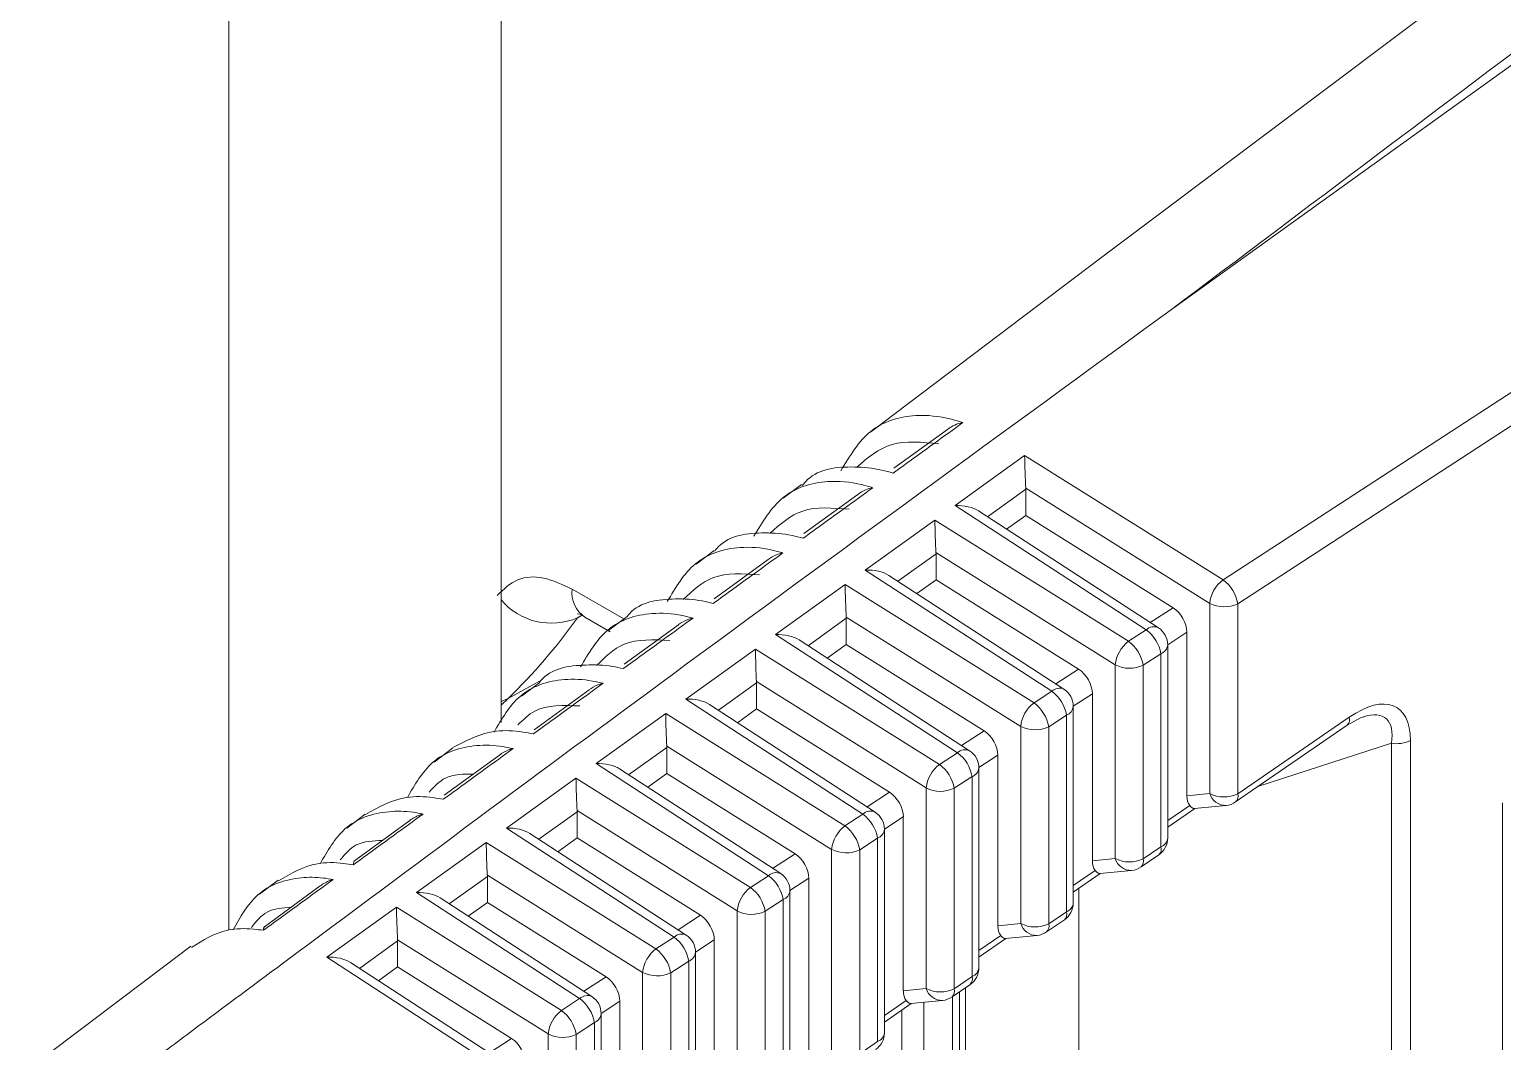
# Model space of a CAD drawing. Extents: x 2 to 136, y 1 to 99.
# Drawn here: x 10.62 to 11.34, y 80.982 to 81.477 of the extents above; entities that cross this region are included whole.
import ezdxf

# ---------------------------------------------------------------- set-up
doc = ezdxf.new("R2010")
doc.units = 0
doc.header["$MEASUREMENT"] = 0
doc.linetypes.add('SLD-Solid', pattern=[0])
doc.layers.add('OBJECT', color=7, linetype='CONTINUOUS')

msp = doc.modelspace()

# ---------------------------------------------------------------- linework, layer by layer
at = {"layer": 'OBJECT', "linetype": 'SLD-Solid', "lineweight": 15}
for p, q in [((10.85031, 88.17462), (10.85031, 81.13791)), ((10.71737, 88.09788), (10.71737, 81.03647)), ((11.17789, 81.33969), (11.38194, 81.48641)), ((11.5072, 81.40562), (11.20307, 81.20763)), ((11.21025, 81.19596), (11.51458, 81.39407)), ((11.06836, 81.28113), (11.04222, 81.26221)), ((11.07212, 81.24393), (11.10612, 81.26837)), ((11.10612, 81.26837), (11.20307, 81.20763)), ((10.99705, 81.25418), (10.98822, 81.2475)), ((11.10667, 81.25187), (11.08802, 81.23846)), ((11.10667, 81.25187), (11.10665, 81.25246)), ((11.19655, 81.19613), (11.10665, 81.25246)), ((11.10667, 81.25187), (11.10667, 81.23911)), ((11.02459, 81.24934), (10.99829, 81.23029)), ((11.16553, 81.18319), (11.07212, 81.24393)), ((11.02828, 81.2124), (11.06227, 81.23685)), ((11.06227, 81.23685), (11.15689, 81.17757)), ((11.17147, 81.18419), (11.08362, 81.24132)), ((11.10667, 81.23911), (11.09733, 81.2324)), ((11.17867, 81.194), (11.10667, 81.23911)), ((10.95445, 81.22196), (10.94559, 81.21526)), ((10.98082, 81.21753), (10.95438, 81.19836)), ((11.06283, 81.22034), (11.04417, 81.20693)), ((11.06283, 81.22034), (11.06281, 81.22093)), ((11.15037, 81.16607), (11.06281, 81.22093)), ((11.06283, 81.22034), (11.06283, 81.20758)), ((11.1194, 81.15316), (11.02828, 81.2124)), ((11.12534, 81.15416), (11.03977, 81.20979)), ((11.06283, 81.20758), (11.05349, 81.20087)), ((11.13249, 81.16394), (11.06283, 81.20758)), ((10.88508, 81.20309), (10.91028, 81.18855)), ((10.98444, 81.18088), (11.01843, 81.20533)), ((11.01843, 81.20533), (11.11072, 81.14751)), ((11.16753, 81.18675), (11.17867, 81.194)), ((11.19655, 81.10319), (11.19655, 81.19613)), ((11.21025, 81.19596), (11.21025, 81.10302)), ((10.8913, 81.18936), (10.90369, 81.18221)), ((10.91185, 81.18974), (10.90295, 81.18301)), ((10.93706, 81.18568), (10.91045, 81.16638)), ((11.01899, 81.18882), (11.00033, 81.17541)), ((11.01899, 81.18882), (11.01897, 81.18941)), ((11.1042, 81.13601), (11.01897, 81.18941)), ((11.01899, 81.18882), (11.01899, 81.17606)), ((11.07326, 81.12313), (10.98444, 81.18088)), ((11.15689, 81.17757), (11.16553, 81.18319)), ((11.18539, 81.18203), (11.17602, 81.17593)), ((11.18539, 81.10208), (11.18539, 81.18203)), ((10.9406, 81.14936), (10.97459, 81.1738)), ((10.97459, 81.1738), (11.06454, 81.11745)), ((11.0792, 81.12413), (10.99593, 81.17827)), ((11.01899, 81.17606), (11.00965, 81.16935)), ((11.08631, 81.13388), (11.01899, 81.17606)), ((11.17271, 81.17152), (11.16407, 81.1659)), ((11.17271, 81.0772), (11.17271, 81.17152)), ((11.17602, 81.08149), (11.17602, 81.17581)), ((11.1214, 81.15672), (11.13249, 81.16394)), ((11.15037, 81.07144), (11.15037, 81.16607)), ((11.16407, 81.1659), (11.16407, 81.07126)), ((10.86917, 81.15816), (10.85377, 81.14969)), ((10.86924, 81.15752), (10.8603, 81.15076)), ((10.97515, 81.15729), (10.95649, 81.14388)), ((10.97515, 81.15729), (10.97513, 81.15788)), ((11.05802, 81.10595), (10.97513, 81.15788)), ((10.97515, 81.15729), (10.97515, 81.14453)), ((10.85031, 81.14818), (10.85377, 81.14969)), ((10.85377, 81.14969), (10.85031, 81.14636)), ((10.89329, 81.15381), (10.86651, 81.13437)), ((11.11072, 81.14751), (11.1194, 81.15316)), ((11.13922, 81.15197), (11.12989, 81.1459)), ((11.13922, 81.07032), (11.13922, 81.15197)), ((11.02713, 81.09309), (10.9406, 81.14936)), ((11.03307, 81.09409), (10.95209, 81.14674)), ((10.97515, 81.14453), (10.96581, 81.13782)), ((11.04014, 81.10382), (10.97515, 81.14453)), ((11.12989, 81.04976), (11.12989, 81.14578)), ((10.89676, 81.11783), (10.93075, 81.14228)), ((10.93075, 81.14228), (11.01836, 81.08739)), ((11.1042, 81.03968), (11.1042, 81.13601)), ((11.12657, 81.14148), (11.11789, 81.13583)), ((11.11789, 81.13583), (11.11789, 81.0395)), ((11.12657, 81.04547), (11.12657, 81.14148)), ((11.20923, 81.09907), (11.26373, 81.13656)), ((11.26475, 81.1405), (11.21025, 81.10302)), ((11.26365, 81.1365), (11.26373, 81.13656)), ((11.07527, 81.12669), (11.08631, 81.13388)), ((11.29459, 81.12906), (11.29459, 80.44158)), ((10.82663, 81.12529), (10.81766, 81.1185)), ((10.84953, 81.12191), (10.82257, 81.10232)), ((10.9313, 81.12577), (10.91265, 81.11236)), ((10.9313, 81.12577), (10.93129, 81.12636)), ((11.01184, 81.07589), (10.93129, 81.12636)), ((10.9313, 81.12577), (10.9313, 81.11301)), ((11.06454, 81.11745), (11.07326, 81.12313)), ((11.09304, 81.12191), (11.08375, 81.11586)), ((11.09304, 81.03856), (11.09304, 81.12191)), ((11.22052, 81.10684), (11.28532, 81.12777)), ((11.28532, 80.4403), (11.28532, 81.12777)), ((10.98099, 81.06306), (10.89676, 81.11783)), ((10.98693, 81.06406), (10.90825, 81.11522)), ((11.08375, 81.01804), (11.08375, 81.11574)), ((10.85292, 81.08631), (10.88691, 81.11075)), ((10.88691, 81.11075), (10.97219, 81.05733)), ((10.9313, 81.11301), (10.92197, 81.1063)), ((10.99396, 81.07376), (10.9313, 81.11301)), ((11.08044, 81.11145), (11.07172, 81.10577)), ((11.08044, 81.01374), (11.08044, 81.11145)), ((11.02913, 81.09665), (11.04014, 81.10382)), ((11.05802, 81.00792), (11.05802, 81.10595)), ((11.07172, 81.10577), (11.07172, 81.00775)), ((11.18539, 81.10208), (11.19655, 81.10319)), ((10.78399, 81.09304), (10.77501, 81.08625)), ((10.88746, 81.09425), (10.86881, 81.08083)), ((10.88746, 81.09425), (10.88745, 81.09483)), ((10.96567, 81.04582), (10.88745, 81.09483)), ((10.88746, 81.09425), (10.88746, 81.08149)), ((11.01836, 81.08739), (11.02713, 81.09309)), ((11.17602, 81.08998), (11.18677, 81.09737)), ((11.17602, 81.08674), (11.18925, 81.09583)), ((11.18904, 81.09581), (11.20455, 81.09736)), ((11.33963, 80.51884), (11.33963, 81.09858)), ((10.80577, 81.08998), (10.77863, 81.07024)), ((10.93486, 81.03303), (10.85292, 81.08631)), ((11.04686, 81.09185), (11.03762, 81.08583)), ((11.03762, 80.98631), (11.03762, 81.08571)), ((11.04686, 81.00681), (11.04686, 81.09185)), ((10.80908, 81.05478), (10.84307, 81.07923)), ((10.84307, 81.07923), (10.92601, 81.02726)), ((10.9408, 81.03403), (10.86441, 81.08369)), ((10.88746, 81.08149), (10.87813, 81.07477)), ((10.94778, 81.0437), (10.88746, 81.08149)), ((11.03431, 81.08142), (11.02554, 81.07571)), ((11.03431, 80.98202), (11.03431, 81.08142)), ((10.983, 81.06662), (10.99396, 81.07376)), ((11.01184, 80.97616), (11.01184, 81.07589)), ((11.02554, 81.07571), (11.02554, 80.97599)), ((11.13922, 81.07032), (11.15037, 81.07144)), ((11.16305, 81.06731), (11.17169, 81.07325)), ((11.16407, 81.07126), (11.17271, 81.0772)), ((10.84362, 81.06272), (10.84361, 81.06331)), ((10.91949, 81.01576), (10.84361, 81.06331)), ((11.12989, 81.05825), (11.14059, 81.06562)), ((11.12989, 81.05501), (11.14307, 81.06407)), ((11.14286, 81.06405), (11.15838, 81.0656)), ((10.74135, 81.06079), (10.73237, 81.054)), ((10.76201, 81.05802), (10.73469, 81.03812)), ((10.84362, 81.06272), (10.82497, 81.04931)), ((10.84362, 81.06272), (10.84362, 81.04996)), ((10.97219, 81.05733), (10.98099, 81.06306)), ((11.00069, 81.06179), (10.99148, 81.0558)), ((11.00069, 80.97505), (11.00069, 81.06179)), ((11.13261, 81.05688), (11.13261, 80.53687)), ((10.88872, 81.00299), (10.80908, 81.05478)), ((10.89467, 81.00399), (10.82057, 81.05217)), ((10.84362, 81.04996), (10.83429, 81.04325)), ((10.90161, 81.01363), (10.84362, 81.04996)), ((10.98817, 81.05138), (10.97936, 81.04565)), ((10.98817, 80.95029), (10.98817, 81.05138)), ((10.99148, 80.95458), (10.99148, 81.05568)), ((10.76524, 81.02326), (10.79923, 81.0477)), ((10.79923, 81.0477), (10.87983, 80.9972)), ((10.93686, 81.03659), (10.94778, 81.0437)), ((10.96567, 80.9444), (10.96567, 81.04582)), ((10.97936, 81.04565), (10.97936, 80.94423)), ((11.11789, 81.0395), (11.12657, 81.04547)), ((11.09304, 81.03856), (11.1042, 81.03968)), ((11.11687, 81.03556), (11.12555, 81.04152)), ((10.69871, 81.02855), (10.6199, 80.96894)), ((10.79978, 81.0312), (10.78113, 81.01778)), ((10.79978, 81.0312), (10.79977, 81.03178)), ((10.87331, 80.9857), (10.79977, 81.03178)), ((10.79978, 81.0312), (10.79978, 81.01844)), ((10.92601, 81.02726), (10.93486, 81.03303)), ((10.95451, 81.03173), (10.94535, 81.02576)), ((10.95451, 80.94329), (10.95451, 81.03173)), ((11.08375, 81.02652), (11.09442, 81.03386)), ((11.08375, 81.02328), (11.09689, 81.03232)), ((11.09668, 81.03229), (11.1122, 81.03384)), ((10.84259, 80.97296), (10.76524, 81.02326)), ((10.84853, 80.97396), (10.77673, 81.02065)), ((10.94204, 81.02135), (10.93319, 81.01559)), ((10.94204, 80.91856), (10.94204, 81.02135)), ((10.94535, 80.92285), (10.94535, 81.02564)), ((10.79978, 81.01844), (10.79045, 81.01173)), ((10.85543, 80.98357), (10.79978, 81.01844)), ((10.89073, 81.00655), (10.90161, 81.01363)), ((10.91949, 80.91265), (10.91949, 81.01576)), ((10.93319, 81.01559), (10.93319, 80.91247)), ((11.07172, 81.00775), (11.08044, 81.01374)), ((11.04686, 81.00681), (11.05802, 81.00792)), ((11.0707, 81.0038), (11.07942, 81.0098)), ((11.07431, 80.49374), (11.07431, 81.00628)), ((11.07724, 80.49903), (11.07724, 81.0083)), ((10.87983, 80.9972), (10.88872, 81.00299)), ((10.90833, 81.00167), (10.89921, 80.99573)), ((10.90833, 80.91153), (10.90833, 81.00167)), ((11.03762, 80.9948), (11.04824, 81.0021)), ((11.03762, 80.99155), (11.05071, 81.00056)), ((11.05051, 81.00054), (11.06602, 81.00209)), ((11.05688, 80.50061), (11.05688, 81.00117)), ((11.07096, 81.00398), (11.07096, 80.49228)), ((10.8959, 80.99132), (10.88701, 80.98553)), ((10.8959, 80.88683), (10.8959, 80.99132)), ((10.89921, 80.89112), (10.89921, 80.99561)), ((11.04612, 80.9974), (11.04612, 80.53946)), ((10.87331, 80.88089), (10.87331, 80.9857)), ((10.88701, 80.98553), (10.88701, 80.88071)), ((10.84459, 80.97652), (10.85543, 80.98357)), ((11.02554, 80.97599), (11.03431, 80.98202))]:
    msp.add_line(p, q, dxfattribs=at)
at = {"layer": 'OBJECT', "linetype": 'SLD-Solid', "lineweight": 15, "flags": 128}
for points in [[(11.31295, 81.49234), (11.14323, 81.36473), (11.03085, 81.27974)], [(11.26373, 81.13656), (11.27057, 81.14029), (11.27198, 81.14063)]]:
    msp.add_lwpolyline(points, dxfattribs=at)
at = {"layer": 'OBJECT', "linetype": 'SLD-Solid', "lineweight": 15}
for centre, radius, start, end in [((11.21292, 81.19445), 0.01645, 126.76459, 174.14507), ((11.19206, 81.19281), 0.01846, 9.79933, 53.37641), ((10.8994, 81.2013), 0.01443, 172.85696, 235.83082), ((10.8749, 81.21881), 0.03235, 220.51695, 293.12435), ((11.20358, 81.20995), 0.0155, 243.05464, 295.48892), ((10.65875, 81.35158), 0.2807, 314.00793, 324.61972), ((10.88689, 81.18472), 0.00638, 46.07028, 83.5871), ((11.16922, 81.17943), 0.00527, 64.69447, 134.42262), ((11.15452, 81.16838), 0.01846, 9.79966, 53.37752), ((11.16602, 81.17581), 0.01, 0, 56.96766), ((11.16674, 81.16439), 0.01645, 126.76781, 174.14287), ((11.14588, 81.16275), 0.01846, 9.79966, 53.37752), ((11.17088, 81.17635), 0.00517, 290.7046, 353.98537), ((11.1574, 81.17989), 0.0155, 243.05513, 295.48896), ((11.12308, 81.1494), 0.00527, 64.69222, 134.42777), ((11.10838, 81.13834), 0.01846, 9.79975, 53.37543), ((11.11989, 81.14578), 0.01, 0, 56.96766), ((11.12056, 81.13433), 0.01645, 126.76361, 174.14604), ((11.0997, 81.13269), 0.01846, 9.80052, 53.37418), ((11.12475, 81.14632), 0.00516, 290.68948, 354.00049), ((11.11122, 81.14983), 0.0155, 243.05411, 295.48896), ((11.26102, 81.13937), 0.00391, 314.04048, 16.9415), ((11.28791, 81.14319), 0.01563, 260.45171, 295.31605), ((11.07695, 81.11936), 0.00527, 64.68596, 134.42954), ((11.06225, 81.10831), 0.01846, 9.80102, 53.37416), ((11.07375, 81.11574), 0.01, 0, 56.96766), ((11.07439, 81.10427), 0.01645, 126.76593, 174.14475), ((11.05353, 81.10263), 0.01846, 9.80022, 53.37696), ((11.07862, 81.11628), 0.00516, 290.68948, 354.00049), ((11.06505, 81.11977), 0.0155, 243.05513, 295.48896), ((11.20358, 81.11701), 0.0155, 243.05464, 295.48892), ((11.20442, 81.10558), 0.00822, 196.86417, 270.95863), ((11.20651, 81.10188), 0.00391, 314.03896, 16.94302), ((11.03082, 81.08933), 0.00527, 64.69944, 134.42214), ((11.01612, 81.07828), 0.01846, 9.79839, 53.37879), ((11.02762, 81.08571), 0.01, 0, 56.96766), ((11.20356, 81.10731), 0.01, 275.70072, 304.51809), ((11.02821, 81.07421), 0.01645, 126.76361, 174.14604), ((11.00735, 81.07257), 0.01846, 9.80084, 53.37386), ((11.03248, 81.08625), 0.00516, 290.68969, 354.00221), ((11.16602, 81.08149), 0.01, 304.51809, 0), ((11.17102, 81.08193), 0.00502, 289.64801, 355.04197), ((11.01887, 81.08971), 0.0155, 243.05493, 295.48814), ((11.1574, 81.08526), 0.0155, 243.05513, 295.48896), ((11.15824, 81.07382), 0.00822, 196.86952, 270.95372), ((11.16033, 81.07012), 0.00391, 314.03682, 16.94036), ((11.16897, 81.07606), 0.00391, 314.0429, 16.93428), ((10.98468, 81.0593), 0.00527, 64.694, 134.42149), ((10.98148, 81.05568), 0.01, 0, 56.96766), ((11.15738, 81.07555), 0.01, 275.70072, 304.51809), ((10.98203, 81.04415), 0.01645, 126.76503, 174.14565), ((10.96117, 81.04251), 0.01846, 9.79916, 53.37754), ((10.96998, 81.04824), 0.01846, 9.80102, 53.37416), ((10.98635, 81.05622), 0.00517, 290.70622, 353.98375), ((11.11989, 81.04976), 0.01, 304.51809, 0), ((11.12489, 81.0502), 0.00502, 289.63026, 355.05972), ((10.97269, 81.05965), 0.0155, 243.05452, 295.49006), ((11.12284, 81.04433), 0.00391, 314.04177, 16.9419), ((10.93855, 81.02926), 0.00527, 64.69025, 134.42974), ((11.11122, 81.0535), 0.0155, 243.05411, 295.48896), ((11.11206, 81.04206), 0.00822, 196.86757, 270.95537), ((11.11121, 81.04379), 0.01, 275.70072, 304.51809), ((11.11416, 81.03836), 0.00391, 314.04048, 16.9415), ((10.93586, 81.01409), 0.01645, 126.76534, 174.14534), ((10.91499, 81.01245), 0.01846, 9.80102, 53.37416), ((10.92384, 81.01821), 0.01846, 9.79975, 53.37543), ((10.93535, 81.02564), 0.01, 0, 56.96766), ((10.94021, 81.02618), 0.00516, 290.68948, 354.00049), ((10.92652, 81.02959), 0.0155, 243.05525, 295.48782), ((11.07375, 81.01804), 0.01, 304.51809, 0), ((11.0767, 81.0126), 0.00391, 314.0389, 16.94308), ((11.07876, 81.01847), 0.00501, 289.6277, 355.06228), ((11.06505, 81.02174), 0.0155, 243.05513, 295.48896), ((11.06589, 81.0103), 0.00822, 196.86777, 270.95517), ((11.06798, 81.00661), 0.00391, 314.0429, 16.93428), ((10.89241, 80.99923), 0.00527, 64.69514, 134.42194), ((10.87771, 80.98817), 0.01847, 9.80444, 53.37274), ((10.88922, 80.99561), 0.01, 0, 56.96766), ((11.06503, 81.01204), 0.01, 275.70072, 304.51809), ((10.88968, 80.98402), 0.01645, 126.76488, 174.14476), ((10.86882, 80.98239), 0.01846, 9.79789, 53.37881), ((10.89408, 80.99615), 0.00516, 290.69105, 354.00084), ((10.88034, 80.99952), 0.0155, 243.054, 295.4901), ((11.02762, 80.98631), 0.01, 304.51809, 0), ((11.03262, 80.98674), 0.00501, 289.62932, 355.06258)]:
    msp.add_arc(centre, radius, start, end, dxfattribs=at)
for centre, major_axis, ratio, start_param, end_param in [((15.6818, 82.68771), (13.53481, 9.64878), 0.094709, 1.826303, 1.841815), ((11.10661, 81.26099), (-0.00038, 0.01204), 0.026825, 0.909765, 2.358101), ((11.07261, 81.23655), (0.01403, 0.00033), 0.527029, 0.656435, 1.593412), ((11.06277, 81.22947), (-0.00038, 0.01204), 0.026825, 0.909765, 2.358101), ((11.02877, 81.20502), (0.01403, 0.00033), 0.527029, 0.656435, 1.593412), ((11.01892, 81.19794), (-0.00038, 0.01204), 0.026825, 0.909765, 2.358101), ((11.17825, 81.18602), (-0.00503, 0.00865), 0.586689, 3.931682, 5.443764), ((10.98493, 81.1735), (0.01403, 0.00033), 0.527029, 0.656435, 1.593412), ((10.97508, 81.16642), (-0.00038, 0.01204), 0.026825, 0.909765, 2.358101), ((11.13207, 81.15596), (-0.00503, 0.00865), 0.586689, 3.931682, 5.443764), ((11.25913, 81.09864), (0.02883, 0.04658), 0.44344, 5.661566, 7.073092), ((10.94109, 81.14197), (0.01403, 0.00033), 0.527029, 0.656435, 1.593412), ((11.25244, 81.10293), (0.03016, 0.037), 0.376374, 5.707099, 6.809954), ((10.93124, 81.13489), (-0.00038, 0.01204), 0.026825, 0.909765, 2.358101), ((11.08589, 81.1259), (-0.00503, 0.00865), 0.586689, 3.931682, 5.443764), ((10.89725, 81.11045), (0.01403, 0.00033), 0.527029, 0.656435, 1.593412), ((10.8874, 81.10337), (-0.00038, 0.01204), 0.026825, 0.909765, 2.358101), ((11.03972, 81.09584), (-0.00503, 0.00865), 0.586689, 3.931682, 5.443764), ((11.19284, 81.10624), (0.00469, 0.00996), 0.580588, 2.252663, 2.870395), ((11.1857, 81.10553), (-0.00354, 0.00967), 0.277978, 2.464247, 3.212889), ((10.85341, 81.07892), (0.01403, 0.00033), 0.527029, 0.656435, 1.593412), ((10.84356, 81.07184), (-0.00038, 0.01204), 0.026825, 0.909765, 2.358101), ((10.99354, 81.06578), (-0.00503, 0.00865), 0.586689, 3.931682, 5.443764), ((11.14666, 81.07448), (0.00469, 0.00996), 0.580588, 2.252663, 2.870395), ((11.13952, 81.07377), (-0.00354, 0.00967), 0.277978, 2.464247, 3.212889), ((10.80957, 81.0474), (0.01403, 0.00033), 0.527029, 0.656435, 1.593412), ((10.79972, 81.04032), (-0.00038, 0.01204), 0.026825, 0.909765, 2.358101), ((10.94736, 81.03572), (-0.00503, 0.00865), 0.586689, 3.931682, 5.443764), ((11.10049, 81.04272), (0.00469, 0.00996), 0.580588, 2.252663, 2.870395), ((11.09334, 81.04201), (-0.00354, 0.00967), 0.277978, 2.464247, 3.212889), ((10.76573, 81.01587), (0.01403, 0.00033), 0.527029, 0.656435, 1.593412), ((10.90119, 81.00566), (-0.00503, 0.00865), 0.586689, 3.931682, 5.443764), ((11.05431, 81.01097), (0.00469, 0.00996), 0.580588, 2.252663, 2.870395), ((11.04716, 81.01025), (-0.00354, 0.00967), 0.277978, 2.464247, 3.212889), ((10.85501, 80.9756), (-0.00503, 0.00865), 0.586689, 3.931682, 5.443764)]:
    msp.add_ellipse(centre, major_axis=major_axis, ratio=ratio, start_param=start_param, end_param=end_param, dxfattribs=at)
for points, knots in [([(10.68479, 80.97639), (10.68874, 80.97933), (10.70846, 80.99402), (10.79134, 81.05572), (10.95098, 81.17436), (11.09638, 81.2803), (11.17789, 81.33969)], [0, 0, 0, 0, 0.024148, 0.120739, 0.507103, 1, 1, 1, 1]), ([(11.01633, 81.26093), (11.02067, 81.26813), (11.02934, 81.28254), (11.04974, 81.28896), (11.06608, 81.28748), (11.0741, 81.285), (11.07595, 81.28443)], [0, 0, 0, 0, 0.347935, 0.69616, 0.929831, 1, 1, 1, 1]), ([(11.07595, 81.28443), (11.07126, 81.28104), (11.0599, 81.27282), (11.04854, 81.2646), (11.04187, 81.25977)], [0, 0, 0, 0, 0.412558, 1, 1, 1, 1]), ([(11.06836, 81.28113), (11.06952, 81.28191), (11.07174, 81.28342), (11.07454, 81.28416), (11.07591, 81.28442), (11.07595, 81.28443)], [0, 0, 0, 0, 0.510414, 0.984867, 1, 1, 1, 1]), ([(11.06424, 81.27404), (11.05618, 81.27488), (11.04024, 81.27653), (11.02942, 81.26722), (11.02408, 81.26262)], [0, 0, 0, 0, 0.505911, 1, 1, 1, 1]), ([(11.04187, 81.25977), (11.04001, 81.26029), (11.03353, 81.26211), (11.01868, 81.2634), (11.00434, 81.26182), (10.99831, 81.25469), (10.99747, 81.2537)], [0, 0, 0, 0, 0.107573, 0.37584, 0.912504, 1, 1, 1, 1]), ([(10.97389, 81.22893), (10.9781, 81.23598), (10.98663, 81.25027), (11.00658, 81.25664), (11.02252, 81.25539), (11.03019, 81.25316), (11.032, 81.25263)], [0, 0, 0, 0, 0.347004, 0.702515, 0.929455, 1, 1, 1, 1]), ([(11.032, 81.25263), (11.02732, 81.24924), (11.01596, 81.24102), (11.0046, 81.23279), (10.99792, 81.22796)], [0, 0, 0, 0, 0.412524, 1, 1, 1, 1]), ([(11.02458, 81.24935), (11.02579, 81.25017), (11.02799, 81.25163), (11.03071, 81.25237), (11.03196, 81.25262), (11.032, 81.25263)], [0, 0, 0, 0, 0.543269, 0.984556, 1, 1, 1, 1]), ([(11.0204, 81.24208), (11.01238, 81.24276), (10.99697, 81.24406), (10.98665, 81.23476), (10.9817, 81.2303)], [0, 0, 0, 0, 0.520786, 1, 1, 1, 1]), ([(10.99792, 81.22796), (10.9961, 81.22843), (10.98967, 81.23012), (10.97496, 81.23107), (10.96102, 81.22938), (10.95531, 81.22241), (10.9547, 81.22167)], [0, 0, 0, 0, 0.10863, 0.383784, 0.934314, 1, 1, 1, 1]), ([(10.93149, 81.19697), (10.93557, 81.20386), (10.94395, 81.21801), (10.96343, 81.2243), (10.97898, 81.22327), (10.98627, 81.22129), (10.98805, 81.22081)], [0, 0, 0, 0, 0.345505, 0.709074, 0.92898, 1, 1, 1, 1]), ([(10.98805, 81.22081), (10.98337, 81.21741), (10.97201, 81.20918), (10.96065, 81.20095), (10.95397, 81.19611)], [0, 0, 0, 0, 0.412499, 1, 1, 1, 1]), ([(10.98081, 81.21755), (10.98207, 81.21839), (10.98423, 81.21983), (10.98689, 81.22056), (10.98801, 81.2208), (10.98805, 81.22081)], [0, 0, 0, 0, 0.578411, 0.984222, 1, 1, 1, 1]), ([(10.84845, 81.19994), (10.85155, 81.20299), (10.8575, 81.20885), (10.87083, 81.20967), (10.88033, 81.20529), (10.88508, 81.20309)], [0, 0, 0, 0, 0.352796, 0.676397, 1, 1, 1, 1]), ([(10.97656, 81.21008), (10.96858, 81.2106), (10.95371, 81.21158), (10.94388, 81.20229), (10.93933, 81.19799)], [0, 0, 0, 0, 0.536872, 1, 1, 1, 1]), ([(10.95397, 81.19611), (10.95219, 81.19654), (10.94581, 81.19809), (10.93125, 81.1987), (10.91771, 81.19692), (10.9123, 81.19012), (10.91193, 81.18964)], [0, 0, 0, 0, 0.109755, 0.392228, 0.957494, 1, 1, 1, 1]), ([(10.88916, 81.16506), (10.89309, 81.17177), (10.9013, 81.18575), (10.92029, 81.19194), (10.93544, 81.19113), (10.94236, 81.18939), (10.9441, 81.18895)], [0, 0, 0, 0, 0.343292, 0.715843, 0.928386, 1, 1, 1, 1]), ([(10.9441, 81.18895), (10.93942, 81.18555), (10.92806, 81.17731), (10.9167, 81.16907), (10.91002, 81.16423)], [0, 0, 0, 0, 0.412461, 1, 1, 1, 1]), ([(10.93703, 81.18573), (10.93836, 81.1866), (10.94048, 81.18799), (10.94306, 81.18872), (10.94406, 81.18894), (10.9441, 81.18895)], [0, 0, 0, 0, 0.616049, 0.983873, 1, 1, 1, 1]), ([(10.93272, 81.17805), (10.92478, 81.17841), (10.91046, 81.17908), (10.90112, 81.16983), (10.89695, 81.16571)], [0, 0, 0, 0, 0.554324, 1, 1, 1, 1]), ([(10.91002, 81.16423), (10.90827, 81.16462), (10.90196, 81.16603), (10.88755, 81.16629), (10.8744, 81.16443), (10.86929, 81.15782), (10.86914, 81.15763)], [0, 0, 0, 0, 0.110957, 0.401223, 0.982187, 1, 1, 1, 1]), ([(10.84688, 81.13322), (10.85066, 81.13971), (10.8587, 81.1535), (10.87716, 81.15956), (10.8919, 81.15898), (10.89844, 81.15746), (10.90015, 81.15707)], [0, 0, 0, 0, 0.340189, 0.722822, 0.927648, 1, 1, 1, 1]), ([(10.90015, 81.15707), (10.89547, 81.15366), (10.8841, 81.14542), (10.87274, 81.13716), (10.86607, 81.13232)], [0, 0, 0, 0, 0.41243, 1, 1, 1, 1]), ([(10.89326, 81.15387), (10.89465, 81.15477), (10.89673, 81.15613), (10.89924, 81.15685), (10.90011, 81.15706), (10.90015, 81.15707)], [0, 0, 0, 0, 0.656284, 0.983483, 1, 1, 1, 1]), ([(10.88888, 81.14598), (10.8809, 81.14636), (10.86892, 81.14693), (10.86118, 81.13929), (10.85859, 81.13674)], [0, 0, 0, 0, 0.666703, 1, 1, 1, 1]), ([(10.86607, 81.13232), (10.86436, 81.13265), (10.85813, 81.13389), (10.84352, 81.13453), (10.83329, 81.12908), (10.82651, 81.12548)], [0, 0, 0, 0, 0.112432, 0.41151, 1, 1, 1, 1]), ([(10.80457, 81.1013), (10.80821, 81.1076), (10.81608, 81.12122), (10.83405, 81.12717), (10.84837, 81.1268), (10.85453, 81.1255), (10.8562, 81.12515)], [0, 0, 0, 0, 0.337968, 0.730831, 0.926955, 1, 1, 1, 1]), ([(10.8562, 81.12515), (10.85151, 81.12174), (10.84015, 81.11348), (10.82879, 81.10522), (10.82211, 81.10037)], [0, 0, 0, 0, 0.412395, 1, 1, 1, 1]), ([(10.84948, 81.12199), (10.85094, 81.12292), (10.85298, 81.12424), (10.85542, 81.12495), (10.85616, 81.12514), (10.8562, 81.12515)], [0, 0, 0, 0, 0.69953, 0.983074, 1, 1, 1, 1]), ([(10.83689, 81.11273), (10.83199, 81.11271), (10.82319, 81.11269), (10.81762, 81.10653), (10.81515, 81.1038)], [0, 0, 0, 0, 0.556361, 1, 1, 1, 1]), ([(10.82211, 81.10037), (10.82045, 81.10067), (10.81428, 81.10176), (10.80018, 81.10209), (10.79041, 81.09657), (10.78404, 81.09296)], [0, 0, 0, 0, 0.113812, 0.421801, 1, 1, 1, 1]), ([(10.76195, 81.06892), (10.76554, 81.0752), (10.77334, 81.08884), (10.79094, 81.09477), (10.80485, 81.09459), (10.81061, 81.0935), (10.81224, 81.09319)], [0, 0, 0, 0, 0.341866, 0.74196, 0.926884, 1, 1, 1, 1]), ([(10.81224, 81.09319), (10.80756, 81.08978), (10.7962, 81.08152), (10.78483, 81.07325), (10.77816, 81.06839)], [0, 0, 0, 0, 0.412358, 1, 1, 1, 1]), ([(10.80571, 81.09008), (10.80723, 81.09104), (10.80923, 81.09231), (10.81159, 81.09302), (10.8122, 81.09318), (10.81224, 81.09319)], [0, 0, 0, 0, 0.745899, 0.982565, 1, 1, 1, 1]), ([(10.79237, 81.08024), (10.7878, 81.08009), (10.77937, 81.07982), (10.77413, 81.07363), (10.77173, 81.07079)], [0, 0, 0, 0, 0.541973, 1, 1, 1, 1]), ([(10.77816, 81.06839), (10.77653, 81.06864), (10.77043, 81.06959), (10.75685, 81.06964), (10.74754, 81.06404), (10.74157, 81.06046)], [0, 0, 0, 0, 0.115311, 0.432884, 1, 1, 1, 1]), ([(10.77816, 81.06839), (10.77816, 81.06841), (10.77816, 81.06869), (10.77819, 81.06967), (10.77843, 81.07002), (10.77861, 81.07028)], [0, 0, 0, 0, 0.018689, 0.268956, 1, 1, 1, 1]), ([(10.71936, 81.03655), (10.7229, 81.04281), (10.73061, 81.05646), (10.74784, 81.06235), (10.76133, 81.06236), (10.76669, 81.06147), (10.76829, 81.0612)], [0, 0, 0, 0, 0.345745, 0.753689, 0.926758, 1, 1, 1, 1]), ([(10.76829, 81.0612), (10.7636, 81.05779), (10.75224, 81.04951), (10.74088, 81.04123), (10.7342, 81.03637)], [0, 0, 0, 0, 0.412318, 1, 1, 1, 1]), ([(10.76194, 81.05813), (10.76353, 81.05913), (10.76548, 81.06036), (10.76777, 81.06106), (10.76825, 81.06119), (10.76829, 81.0612)], [0, 0, 0, 0, 0.795807, 0.982105, 1, 1, 1, 1]), ([(10.74775, 81.04763), (10.74355, 81.04736), (10.73553, 81.04685), (10.73065, 81.04067), (10.72833, 81.03773)], [0, 0, 0, 0, 0.52394, 1, 1, 1, 1]), ([(10.7342, 81.03637), (10.73261, 81.03658), (10.72658, 81.03738), (10.71352, 81.03715), (10.70467, 81.03151), (10.6991, 81.02796)], [0, 0, 0, 0, 0.116942, 0.444862, 1, 1, 1, 1]), ([(10.7342, 81.03637), (10.7342, 81.03639), (10.7342, 81.03661), (10.73423, 81.03755), (10.73447, 81.0379), (10.73466, 81.03817)], [0, 0, 0, 0, 0.019299, 0.222976, 1, 1, 1, 1])]:
    msp.add_open_spline(points, degree=3, knots=knots, dxfattribs=at)
msp.add_open_spline([(10.88961, 81.19014), (10.88761, 81.18906)], degree=1, dxfattribs=at)

doc.saveas('drawing.dxf')
